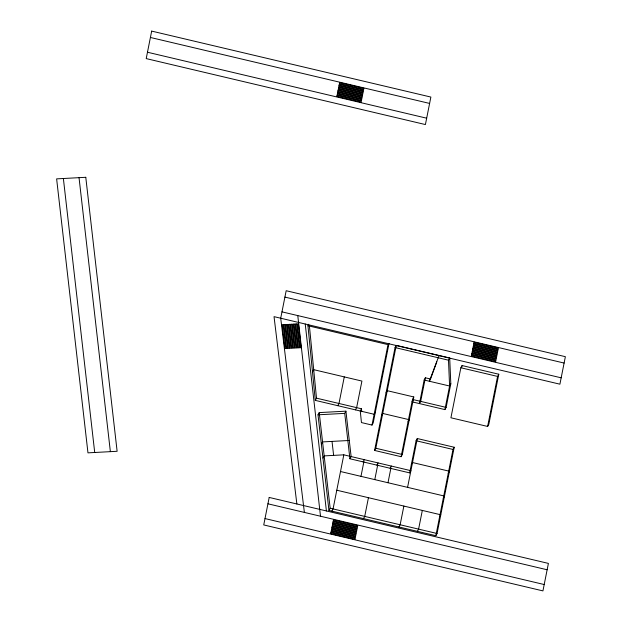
<?xml version="1.0" encoding="UTF-8"?>
<svg xmlns="http://www.w3.org/2000/svg" width="622" height="622" viewBox="0 0 622 622"><rect width="100%" height="100%" fill="white"/><g stroke="black" fill="none" stroke-linecap="round" stroke-linejoin="round"><path stroke-width="0.93" d="M344.277 376.893L338.99 403.476L337.777 405.684M409.688 472.891L416.087 440.734L417.3 438.533L454.216 447.249L437.064 533.489L435.843 535.697L328.945 510.444L318.005 414.804L319.218 412.596L345.933 411.165L344.72 413.373L349.914 458.772L409.688 472.891L410.901 470.683L343.826 454.837L333.065 508.92L331.853 511.128M360.978 476.351L363.924 461.524M309.359 325.438L316.505 398.166L361.475 408.794L360.262 411.002L361.452 422.571L372.003 425.067L388.004 344.635L307.952 325.726L308.761 324.256M389.03 343.375L373.216 422.859L372.003 425.067M374.592 450.445L395.056 347.566L396.268 345.358L375.805 448.237L374.592 450.445L401.12 456.711L402.333 454.503L413.786 396.953L387.249 390.686L386.037 392.894M368.442 497.701L364.725 516.4L363.512 518.608M374.786 479.616L377.733 464.789M387.996 482.734L390.943 467.907M401.12 456.711L412.573 399.161L413.786 396.953M425.37 377.803L424.157 380.011L419.461 403.592L420.674 401.384L425.37 377.803L430.548 379.023L436.799 361.817M403.865 506.067L400.14 524.766L398.927 526.974M407.581 487.36L417.3 438.533M422.322 510.429L418.598 529.128L417.385 531.336M449.706 357.984L450.81 383.813L446.122 407.394L413.249 399.627L412.036 401.835L444.909 409.603L449.597 386.021L448.493 360.192L449.706 357.984L397.201 345.583M460.863 367.757L450.919 417.782L487.625 426.451L488.838 424.243L498.79 374.226L462.084 365.549L460.863 367.757L497.577 376.427L498.79 374.226M461.703 367.439L462.084 365.549M435.843 535.697L453.003 449.457L454.216 447.249M487.625 426.451L497.577 376.427M312.493 371.878L313.706 369.67L361.918 381.068L356.631 407.651L355.419 409.859M375.361 412.075L374.149 414.283L315.292 400.374L316.505 398.166M321.356 444.116L322.569 441.908L349.284 440.477M322.958 458.103L324.171 455.895L343.826 454.837M349.914 458.772L351.127 456.564L345.933 411.165M328.945 510.444L330.158 508.236L319.218 412.596M381.511 415.651L382.724 413.443L409.253 419.71L408.04 421.918M363.085 461.882L364.298 459.674M376.885 465.147L378.098 462.939M439.101 355.481L429.336 381.232L430.144 379.762M390.103 468.265L391.316 466.057M450.81 383.813L449.597 386.021L424.157 380.011M411.305 464.743L412.526 462.535L449.442 471.258L448.229 473.466M444.909 409.603L446.122 407.394M443.284 498.292L444.505 496.084L340.506 471.515M439.567 516.999L440.78 514.791L336.782 490.214M318.005 414.804L344.72 413.373M150.407 37.468L429.608 103.431M147.476 52.232L426.676 118.196M284.907 297.091L564.107 363.054M281.976 311.855L561.168 377.818M395.056 347.566L448.493 360.192M416.087 440.734L453.003 449.457M375.805 448.237L402.333 454.503M330.158 508.236L437.064 533.489M267.934 503.804L547.135 569.768M265.003 518.569L544.203 584.532M304.376 512.411L280.709 318.223L286.174 290.723L565.375 356.686L559.909 384.186L274.03 316.645L296.865 503.976M332.024 441.402L333.625 455.382M79.033 177.667L110.374 451.65M63.374 178.506L94.715 452.489M305.231 324.015L326.402 510.95M297.775 315.587L320.501 516.221M361.475 408.794L361.771 411.686M307.952 325.726L315.292 400.374M151.675 31.1L146.209 58.6L425.409 124.563L430.875 97.063L151.675 31.1M337.077 95.353L336.875 96.394L361.157 102.125L361.359 101.091L337.077 95.353M337.396 93.766L337.194 94.801L361.468 100.539L361.677 99.497L337.396 93.766M337.715 92.173L337.505 93.207L361.786 98.945L361.988 97.911L337.715 92.173M338.034 90.579L337.824 91.613L362.105 97.351L362.307 96.317L338.034 90.579M338.345 88.985L338.143 90.027L362.416 95.757L362.626 94.723L338.345 88.985M338.663 87.399L338.461 88.433L362.735 94.171L362.945 93.129L338.663 87.399M338.982 85.805L338.772 86.839L363.054 92.577L363.256 91.543L338.982 85.805M339.301 84.211L339.091 85.245L363.372 90.983L363.575 89.949L339.301 84.211M339.612 82.625L339.41 83.659L363.683 89.389L363.893 88.355L339.612 82.625M269.202 497.437L263.736 524.937L542.936 590.9L548.402 563.4L269.202 497.437M330.927 532.611L330.717 533.645L354.999 539.375L355.201 538.341L330.927 532.611M331.238 531.017L331.036 532.051L355.31 537.789L355.52 536.755L331.238 531.017M331.557 529.423L331.355 530.457L355.628 536.195L355.838 535.161L331.557 529.423M331.876 527.829L331.666 528.871L355.947 534.601L356.149 533.567L331.876 527.829M332.195 526.243L331.985 527.277L356.266 533.015L356.468 531.973L332.195 526.243M332.506 524.649L332.303 525.683L356.577 531.421L356.787 530.387L332.506 524.649M332.824 523.055L332.622 524.089L356.896 529.827L357.106 528.793L332.824 523.055M333.143 521.461L332.933 522.503L357.215 528.233L357.417 527.199L333.143 521.461M333.454 519.875L333.252 520.909L357.533 526.647L357.736 525.606L333.454 519.875M471.577 354.975L471.375 356.009L495.656 361.747L495.858 360.713L471.577 354.975M471.896 353.382L471.694 354.423L495.967 360.154L496.177 359.119L471.896 353.382M472.215 351.795L472.005 352.829L496.286 358.567L496.488 357.526L472.215 351.795M472.533 350.202L472.323 351.236L496.605 356.974L496.807 355.94L472.533 350.202M472.844 348.608L472.642 349.642L496.916 355.38L497.126 354.346L472.844 348.608M473.163 347.014L472.961 348.056L497.235 353.786L497.444 352.752L473.163 347.014M473.482 345.428L473.272 346.462L497.553 352.2L497.756 351.166L473.482 345.428M473.801 343.834L473.591 344.868L497.872 350.606L498.074 349.572L473.801 343.834M474.112 342.24L473.91 343.274L498.183 349.012L498.393 347.978L474.112 342.24M85.782 177.301L56.625 178.872L87.966 452.855L117.123 451.284L85.782 177.301M283.235 324.684L282.139 324.746L284.837 348.569L285.933 348.514L283.235 324.684M284.923 324.598L283.826 324.653L286.524 348.483L287.628 348.421L284.923 324.598M286.618 324.505L285.514 324.567L288.219 348.39L289.316 348.336L286.618 324.505M288.305 324.42L287.208 324.474L289.906 348.304L291.003 348.242L288.305 324.42M289.992 324.326L288.896 324.389L291.594 348.211L292.69 348.157L289.992 324.326M291.679 324.241L290.583 324.295L293.281 348.126L294.377 348.063L291.679 324.241M293.366 324.155L292.27 324.21L294.968 348.032L296.064 347.978L293.366 324.155M295.053 324.062L293.957 324.124L296.655 347.947L297.751 347.892L295.053 324.062M296.741 323.976L295.644 324.031L298.342 347.861L299.439 347.799L296.741 323.976M298.436 323.883L297.332 323.945L300.029 347.768L301.134 347.714L298.436 323.883"/></g></svg>
